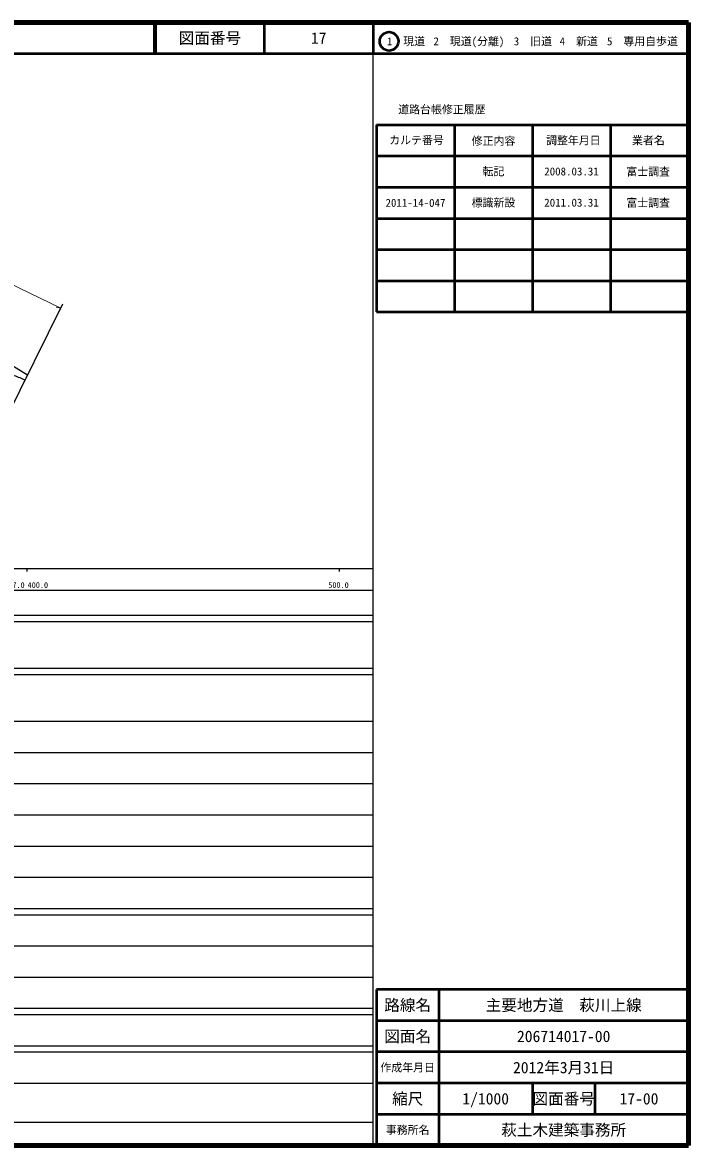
# Model space of a CAD drawing. Units: millimetres, scale not verified. Extents: x 40000 to 680000, y 20000 to 380000.
# Drawn here: x 466572 to 680000, y 20000 to 380000 of the extents above; entities that cross this region are included whole.
import ezdxf
from ezdxf.enums import TextEntityAlignment as Align

# ---------------------------------------------------------------- set-up
doc = ezdxf.new("R2010")
doc.units = ezdxf.units.MM
doc.header["$LTSCALE"] = 1000
for name, color, linetype, lineweight in [('M-BGD', 7, 'Continuous', 25), ('M-BMK-SRVR', 3, 'Continuous', 25), ('M-STR-HTXT', 7, 'Continuous', 13), ('M-TTL', 2, 'Continuous', 140), ('M-TTL-BAND', 7, 'Continuous', 25), ('M-TTL-FRAM', 2, 'Continuous', 50), ('M-TTL-LINE', 7, 'Continuous', 50)]:
    doc.layers.add(name, color=color, linetype=linetype, lineweight=lineweight)
doc.layers.add('M-TTL-TXT', color=7, linetype='Continuous')
doc.styles.add('ＭＳ ゴシック', font='')
doc.styles.get('ＭＳ ゴシック').set_extended_font_data('MS Gothic')

msp = doc.modelspace()

# ---------------------------------------------------------------- linework, layer by layer
at = {"layer": 'M-BGD'}
msp.add_line((461810, 270993), (468234, 267063), dxfattribs=at)
msp.add_open_spline([(450884, 275359), (451298, 274710), (451712, 274060), (452359, 273516), (453194, 272814), (454418, 272288), (455288, 272679), (456031, 273014), (456515, 274017), (457393, 274209), (457621, 274261), (457874, 274260), (458056, 274197), (458891, 273934), (458234, 272339), (458184, 271141), (458093, 268348), (461216, 267752), (463800, 266871), (465116, 266423), (466293, 265901), (467388, 265346)], degree=3, knots=[0, 0, 0, 0, 1, 1, 1, 2, 2, 2, 3, 3, 3, 4, 4, 4, 5, 5, 5, 6, 6, 6, 7, 7, 7, 7], dxfattribs=at)
at = {"layer": 'M-BMK-SRVR'}
msp.add_lwpolyline([(479368, 289664), (461169, 252721), (449342, 228714)], dxfattribs=at)
at = {"layer": 'M-STR-HTXT'}
for p, q in [((451129, 301846), (478874, 288429)), ((478874, 288429), (477340, 288704))]:
    msp.add_line(p, q, dxfattribs=at)
at = {"layer": 'M-TTL'}
for p, q in [((680000, 380000), (40000, 380000)), ((680000, 20000), (680000, 380000)), ((40000, 20000), (680000, 20000))]:
    msp.add_line(p, q, dxfattribs=at)
at = {"layer": 'M-TTL-BAND'}
for p, q in [((579000, 20000), (579000, 370000)), ((40000, 205000), (579000, 205000)), ((468000, 205000), (468000, 204000)), ((568000, 205000), (568000, 204000)), ((68000, 198000), (579000, 198000)), ((40000, 190000), (579000, 190000)), ((40000, 188000), (579000, 188000)), ((40000, 173000), (579000, 173000)), ((40000, 171000), (579000, 171000)), ((40000, 156000), (579000, 156000)), ((46000, 146000), (579000, 146000)), ((52000, 136000), (579000, 136000)), ((46000, 126000), (579000, 126000)), ((52000, 116000), (579000, 116000)), ((46000, 106000), (579000, 106000)), ((40000, 96000), (579000, 96000)), ((40000, 94000), (579000, 94000)), ((49000, 84000), (579000, 84000)), ((40000, 74000), (579000, 74000)), ((40000, 64000), (579000, 64000)), ((40000, 62000), (579000, 62000)), ((40000, 52000), (579000, 52000)), ((40000, 50000), (579000, 50000)), ((40000, 40000), (579000, 40000)), ((68000, 27500), (579000, 27500))]:
    msp.add_line(p, q, dxfattribs=at)
at = {"layer": 'M-TTL-FRAM'}
for p, q in [((580000, 347197), (580000, 287197)), ((580000, 347197), (680000, 347197)), ((580000, 287197), (680000, 287197)), ((680000, 70000), (580000, 70000)), ((580000, 70000), (580000, 20000))]:
    msp.add_line(p, q, dxfattribs=at)
at = {"layer": 'M-TTL-LINE'}
for p, q in [((508747, 380000), (508747, 370000)), ((509247, 380000), (509247, 370000)), ((543997, 380000), (543997, 370000)), ((579000, 380000), (579000, 370000)), ((40000, 370000), (680000, 370000)), ((605000, 347197), (605000, 287197)), ((630000, 347197), (630000, 287197)), ((655000, 347197), (655000, 287197)), ((580000, 337197), (680000, 337197)), ((580000, 327197), (680000, 327197)), ((580000, 317197), (680000, 317197)), ((580000, 307197), (680000, 307197)), ((580000, 297197), (680000, 297197)), ((600000, 70000), (600000, 20000)), ((680000, 60000), (580000, 60000)), ((680000, 50000), (580000, 50000)), ((680000, 40000), (580000, 40000)), ((630000, 40000), (630000, 30000)), ((650000, 40000), (650000, 30000)), ((680000, 30000), (580000, 30000))]:
    msp.add_line(p, q, dxfattribs=at)
msp.add_circle((584031, 373958), 3000, dxfattribs=at)

# ---------------------------------------------------------------- texts
at = {"layer": 'M-TTL-BAND', "style": 'ＭＳ ゴシック'}
for s, p in [('397.0', (464000, 198195)), ('400.0', (471500, 198195)), ('500.0', (567844, 198195))]:
    msp.add_text(s, height=1833, dxfattribs=at).set_placement(p, align=Align.BOTTOM_CENTER)
at = {"layer": 'M-TTL-TXT', "style": 'ＭＳ ゴシック'}
for s, height, p in [('図面番号', 3666, (526622, 375000)), ('17', 3666, (561497, 375000)), ('1\u3000現道', 2566, (589448, 373958)), ('2\u3000現道(分離)', 2566, (609619, 373958)), ('3\u3000旧道', 2566, (630121, 373958)), ('4\u3000新道', 2566, (644824, 373958)), ('5\u3000専用自歩道', 2566, (665228, 373958)), ('道路台帳修正履歴', 2566, (600968, 352113)), ('カルテ番号', 2566, (592839, 342277)), ('修正内容', 2566, (617509, 342023)), ('調整年月日', 2566, (643089, 342197)), ('業者名', 2566, (667134, 342197)), ('転記', 2566, (617500, 332245)), ('2008.03.31', 2566, (642500, 332245)), ('富士調査', 2566, (667077, 332189)), ('2011-14-047', 2566, (592500, 322189)), ('標識新設', 2566, (617500, 322245)), ('2011.03.31', 2566, (642500, 322245)), ('富士調査', 2566, (667077, 322189)), ('路線名', 3666, (590000, 65000)), ('路線名', 3666, (590000, 65000)), ('主要地方道\u3000萩川上線', 3666, (640000, 65000)), ('図面名', 3666, (590000, 55000)), ('図面名', 3666, (590000, 55000)), ('206714017-00', 3666, (640000, 55000)), ('2012年3月31日', 3666, (640000, 45000)), ('作成年月日', 2566, (590000, 45000)), ('作成年月日', 2566, (590000, 45000)), ('縮尺', 3666, (590000, 35000)), ('縮尺', 3666, (590000, 35000)), ('1/1000', 3666, (615000, 35000)), ('図面番号', 3666, (640000, 35000)), ('図面番号', 3666, (640000, 35000)), ('17-00', 3666, (664125, 35000)), ('事務所名', 2566, (590000, 25000)), ('事務所名', 2566, (590000, 25000)), ('萩土木建築事務所', 3666, (640000, 25000))]:
    msp.add_text(s, height=height, dxfattribs=at).set_placement(p, align=Align.MIDDLE_CENTER)

doc.saveas('drawing.dxf')
